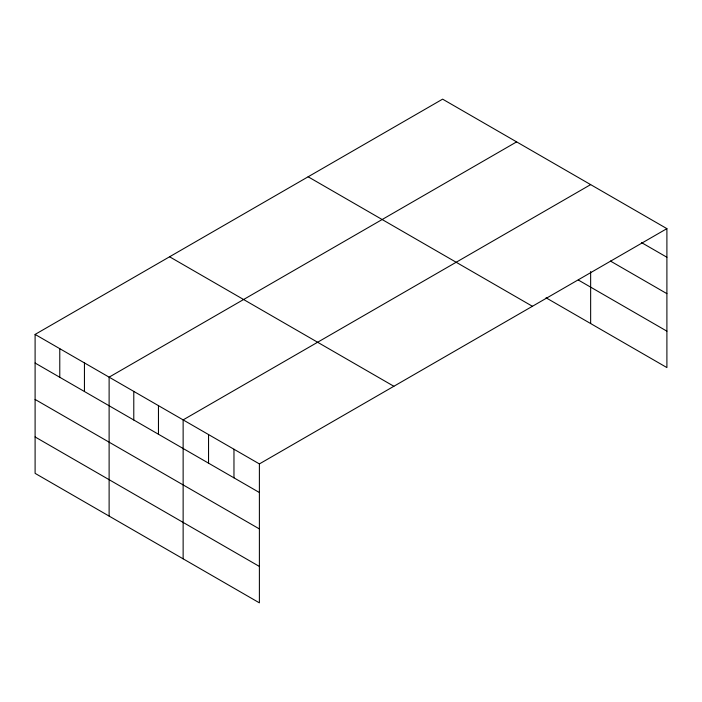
<?xml version="1.0" encoding="UTF-8"?>
<svg xmlns="http://www.w3.org/2000/svg" width="702" height="702" viewBox="0 0 702 702"><rect width="100%" height="100%" fill="white"/><g stroke="black" fill="none" stroke-linecap="round" stroke-linejoin="round"><path stroke-width="1.05" d="M35.1 334.424L259.389 463.917L259.389 602.851L35.1 473.359L35.1 334.424L442.611 99.149L666.9 228.641L666.9 367.576L546.042 297.797M516.628 141.883L109.117 377.158L109.117 516.084M590.645 184.617L183.134 419.893L183.134 558.818M259.389 463.917L666.9 228.641M641.479 242.576L666.9 257.248M610.415 261.047L666.9 293.655M578.308 280.019L666.9 331.168M308.134 176.79L532.423 306.283M169.577 256.783L393.866 386.275M35.1 363.031L259.389 492.523M35.1 399.438L259.389 528.931M35.1 436.951L259.389 566.444M590.645 271.507L590.645 323.543M233.968 449.245L233.968 477.851M208.547 434.564L208.547 463.171M158.459 405.651L158.459 434.257M133.784 391.4L133.784 420.007M84.442 362.916L84.442 391.523M59.775 348.675L59.775 377.281"/></g></svg>
